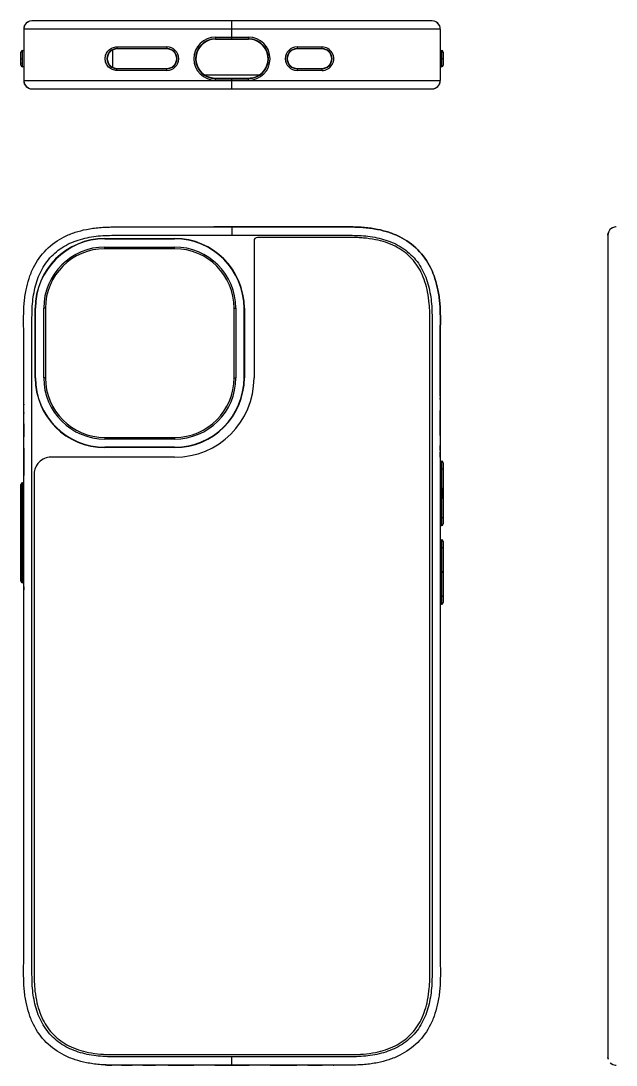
# Model space of a CAD drawing. Header units: millimetres. Extents: x 460 to 680, y 366 to 554.
# Drawn here: x 459.8 to 567.1, y 365.9 to 554.2 of the extents above; entities that cross this region are included whole.
import ezdxf

# ---------------------------------------------------------------- set-up
doc = ezdxf.new("R2010")
doc.units = ezdxf.units.MM
doc.header["$LTSCALE"] = 65.395
doc.layers.get('0').update_dxf_attribs({"linetype": 'CONTINUOUS'})

msp = doc.modelspace()

# ---------------------------------------------------------------- linework, layer by layer
at = {"color": 7, "linetype": 'Continuous'}
for p, q in [((461.17, 554.01), (460.99, 553.89)), ((461.82, 554.18), (461.4, 554.1)), ((533.94, 554.18), (461.82, 554.18)), ((461.82, 554.18), (461.82, 554.18)), ((497.88, 550.94), (497.88, 554.18)), ((534.33, 554.1), (533.94, 554.18)), ((534.42, 554.09), (534.37, 554.1)), ((534.96, 553.78), (534.84, 553.85)), ((535.29, 553.33), (535.01, 553.72)), ((460.32, 552.68), (460.32, 543.42)), ((535.45, 552.68), (460.32, 552.68)), ((460.45, 553.26), (460.33, 552.79)), ((535.31, 553.28), (535.29, 553.33)), ((535.44, 552.79), (535.39, 552.98)), ((535.44, 552.68), (535.44, 552.79)), ((535.45, 543.42), (535.45, 552.68)), ((494.88, 551.24), (494.88, 550.86)), ((494.88, 551.24), (500.88, 551.24)), ((494.88, 550.94), (500.88, 550.94)), ((494.88, 550.86), (500.88, 550.86)), ((500.88, 551.24), (500.88, 550.86)), ((459.82, 547.36), (459.82, 548.51)), ((459.82, 548.06), (459.82, 548.29)), ((460.1, 548.81), (460.32, 548.82)), ((460.1, 545.92), (460.1, 548.81)), ((476.35, 548.92), (476.35, 545.8)), ((477.14, 549.49), (486.16, 549.49)), ((477.14, 549.11), (477.14, 549.19)), ((486.16, 549.11), (477.14, 549.11)), ((486.16, 549.49), (486.16, 549.11)), ((509.6, 549.49), (514.11, 549.49)), ((509.6, 549.49), (509.6, 549.11)), ((509.6, 549.19), (514.11, 549.19)), ((514.11, 549.11), (509.6, 549.11)), ((514.11, 549.11), (514.11, 549.49)), ((535.45, 548.85), (535.66, 548.84)), ((535.66, 548.84), (535.66, 545.89)), ((535.95, 548.54), (535.95, 547.36)), ((535.95, 548.48), (535.95, 548.54)), ((535.95, 548.48), (535.95, 548.54)), ((459.82, 546.22), (459.82, 547.36)), ((459.82, 546.61), (459.82, 546.51)), ((535.95, 547.36), (535.66, 547.36)), ((535.95, 547.36), (535.95, 546.19)), ((535.95, 546.24), (535.95, 546.19)), ((460.32, 545.91), (460.1, 545.92)), ((477.14, 545.61), (477.14, 545.54)), ((477.14, 545.61), (486.16, 545.61)), ((486.16, 545.24), (477.14, 545.24)), ((486.16, 545.24), (486.16, 545.61)), ((492.91, 544.47), (502.85, 544.47)), ((509.6, 545.61), (514.11, 545.61)), ((509.6, 545.61), (509.6, 545.24)), ((514.11, 545.54), (509.6, 545.54)), ((514.11, 545.24), (509.6, 545.24)), ((514.11, 545.24), (514.11, 545.61)), ((535.66, 545.89), (535.45, 545.88)), ((460.32, 543.42), (460.33, 543.3)), ((460.32, 543.42), (535.45, 543.42)), ((460.33, 543.3), (460.35, 543.22)), ((460.38, 543.11), (460.47, 542.76)), ((460.47, 542.76), (460.76, 542.38)), ((460.8, 542.32), (460.89, 542.26)), ((494.88, 543.49), (494.88, 543.87)), ((494.88, 543.87), (500.88, 543.87)), ((500.88, 543.79), (494.88, 543.79)), ((500.88, 543.49), (494.88, 543.49)), ((497.88, 541.92), (497.88, 543.79)), ((500.88, 543.49), (500.88, 543.87)), ((535.31, 542.83), (535.37, 543.06)), ((535.39, 543.11), (535.42, 543.22)), ((460.99, 542.2), (461.27, 542.02)), ((461.27, 542.02), (461.35, 542.01)), ((461.4, 542), (461.82, 541.92)), ((461.82, 541.92), (533.94, 541.92)), ((533.94, 541.92), (534.49, 542.02)), ((534.49, 542.02), (534.87, 542.26)), ((497.88, 517.01), (494.63, 517.01)), ((497.88, 517.01), (497.88, 515.51)), ((501.11, 517.01), (497.88, 517.01)), ((565.74, 516.06), (565.63, 515.51)), ((566.03, 516.53), (565.74, 516.06)), ((566.48, 516.86), (566.03, 516.53)), ((474.97, 514.86), (474.97, 514.93)), ((474.97, 514.93), (487.54, 514.93)), ((474.97, 514.86), (487.54, 514.86)), ((487.54, 514.86), (487.54, 514.93)), ((501.85, 514.51), (501.85, 489.8)), ((565.63, 515.51), (565.64, 515.6)), ((565.63, 515.51), (565.63, 367.38)), ((565.72, 515.93), (565.64, 515.6)), ((565.64, 515.64), (565.69, 515.9)), ((474.97, 513.08), (474.97, 513.38)), ((474.97, 513.38), (487.54, 513.38)), ((487.54, 513.08), (474.97, 513.08)), ((487.54, 513.08), (487.54, 513.38)), ((462.4, 489.8), (462.4, 502.36)), ((462.47, 502.36), (462.4, 502.36)), ((462.47, 489.8), (462.47, 502.36)), ((463.94, 489.8), (463.94, 502.36)), ((464.24, 502.36), (463.94, 502.36)), ((464.24, 502.36), (464.24, 489.8)), ((498.26, 489.8), (498.26, 502.36)), ((498.26, 502.36), (498.56, 502.36)), ((498.56, 502.36), (498.56, 489.8)), ((500.04, 502.36), (500.04, 489.8)), ((500.04, 502.36), (500.11, 502.36)), ((500.11, 502.36), (500.11, 489.8)), ((462.4, 489.8), (462.47, 489.8)), ((464.24, 489.8), (463.94, 489.8)), ((498.26, 489.8), (498.56, 489.8)), ((500.04, 489.8), (500.11, 489.8)), ((535.44, 488.02), (535.44, 488.71)), ((535.44, 488), (535.44, 488.01)), ((535.44, 486.54), (535.44, 488)), ((535.44, 486.5), (535.44, 486.54)), ((535.44, 485.93), (535.44, 486.19)), ((460.32, 485.09), (460.32, 484.95)), ((460.32, 485), (460.32, 485.05)), ((460.32, 483.52), (460.32, 483.78)), ((460.32, 483.54), (460.32, 483.52)), ((460.32, 483.4), (460.32, 483.52)), ((460.32, 483.52), (460.32, 483.5)), ((460.32, 483.41), (460.32, 483.37)), ((460.32, 483.38), (460.32, 483.4)), ((535.44, 483.52), (535.44, 483.92)), ((535.44, 481.25), (535.44, 483.52)), ((460.32, 481.49), (460.32, 481.09)), ((460.32, 481.09), (460.32, 479.19)), ((535.44, 479.39), (535.44, 481.25)), ((474.97, 479.08), (474.97, 478.78)), ((474.97, 479.08), (487.54, 479.08)), ((487.54, 478.78), (474.97, 478.78)), ((487.54, 479.08), (487.54, 478.78)), ((460.32, 477.11), (460.32, 476.44)), ((460.32, 476.76), (460.32, 476.92)), ((460.32, 476.64), (460.32, 476.76)), ((460.32, 476.6), (460.32, 476.64)), ((460.32, 476.4), (460.32, 476.6)), ((460.32, 476.55), (460.32, 476.4)), ((460.32, 476.4), (460.32, 472.17)), ((474.97, 477.3), (474.97, 477.23)), ((487.54, 477.3), (474.97, 477.3)), ((487.54, 477.23), (474.97, 477.23)), ((487.54, 477.3), (487.54, 477.23)), ((535.44, 476.72), (535.44, 477.58)), ((535.44, 477.4), (535.44, 477.14)), ((535.44, 477.14), (535.44, 477.02)), ((535.44, 477.02), (535.44, 476.92)), ((535.44, 476.7), (535.44, 476.18)), ((535.44, 476.18), (535.44, 476.4)), ((487.54, 475.49), (465.22, 475.49)), ((535.44, 476.18), (535.44, 476.28)), ((535.44, 476.16), (535.44, 476.18)), ((535.44, 476.16), (535.44, 476.18)), ((535.44, 476.04), (535.44, 476.16)), ((535.44, 475.52), (535.44, 476.04)), ((535.44, 476.02), (535.44, 476.04)), ((535.44, 474.81), (535.66, 474.8)), ((535.66, 474.8), (535.66, 473.32)), ((535.95, 473.32), (535.44, 473.32)), ((535.66, 473.32), (535.66, 469.13)), ((535.95, 474.5), (535.95, 474.44)), ((535.95, 474.5), (535.95, 473.32)), ((535.95, 474.44), (535.95, 473.32)), ((535.95, 473.32), (535.95, 469.13)), ((535.95, 473.32), (535.95, 469.98)), ((460.32, 470.9), (460.1, 470.89)), ((460.1, 469.45), (460.1, 470.89)), ((459.82, 470.53), (459.82, 470.59)), ((459.82, 470.59), (459.82, 469.45)), ((459.82, 469.45), (459.82, 470.53)), ((459.82, 469.45), (460.32, 469.45)), ((459.82, 462.88), (459.82, 469.45)), ((459.82, 469.45), (459.82, 462.88)), ((460.1, 462.88), (460.1, 469.45)), ((535.66, 469.13), (535.66, 468.98)), ((535.66, 468.98), (535.66, 468.83)), ((535.95, 467.98), (535.95, 469.98)), ((535.95, 469.13), (535.95, 468.98)), ((535.95, 468.98), (535.95, 468.83)), ((535.66, 468.83), (535.66, 464.64)), ((535.95, 468.83), (535.95, 464.64)), ((535.95, 467.98), (535.95, 464.64)), ((535.44, 464.64), (535.95, 464.64)), ((535.66, 464.64), (535.66, 463.17)), ((535.95, 464.64), (535.95, 463.52)), ((535.95, 464.64), (535.95, 463.47)), ((535.95, 463.52), (535.95, 463.47)), ((459.82, 462.88), (459.82, 460.88)), ((459.82, 462.58), (459.82, 462.88)), ((459.82, 461.18), (459.82, 462.58)), ((460.1, 460.88), (460.1, 462.88)), ((535.44, 463.15), (535.66, 463.17)), ((535.44, 463.14), (535.44, 461.94)), ((535.44, 461.94), (535.44, 461.84)), ((535.44, 461.84), (535.44, 460.64)), ((459.82, 460.88), (459.82, 461.18)), ((459.82, 454.31), (459.82, 460.88)), ((459.82, 460.88), (459.82, 454.31)), ((460.1, 454.31), (460.1, 460.88)), ((535.44, 460.63), (535.66, 460.62)), ((535.66, 460.62), (535.66, 459.14)), ((535.95, 460.32), (535.95, 460.26)), ((535.95, 460.32), (535.95, 459.14)), ((535.95, 460.26), (535.95, 459.14)), ((535.95, 459.14), (535.44, 459.14)), ((535.66, 459.14), (535.66, 454.95)), ((535.95, 459.14), (535.95, 454.95)), ((535.95, 459.14), (535.95, 454.95)), ((459.82, 454.31), (460.32, 454.31)), ((459.82, 453.22), (459.82, 454.31)), ((459.82, 454.31), (459.82, 453.17)), ((460.1, 452.87), (460.1, 454.31)), ((535.66, 454.95), (535.66, 454.8)), ((535.66, 454.8), (535.66, 454.65)), ((535.66, 454.65), (535.66, 450.46)), ((535.95, 454.65), (535.95, 454.95)), ((535.95, 454.95), (535.95, 454.8)), ((535.95, 454.8), (535.95, 454.65)), ((535.95, 454.65), (535.95, 450.46)), ((535.95, 454.65), (535.95, 450.46)), ((459.82, 453.17), (459.82, 453.22)), ((460.32, 452.85), (460.1, 452.87)), ((460.32, 452.11), (460.32, 451.59)), ((535.44, 450.46), (535.95, 450.46)), ((535.66, 450.46), (535.66, 448.98)), ((535.95, 450.46), (535.95, 449.34)), ((535.95, 450.46), (535.95, 449.28)), ((535.44, 448.97), (535.66, 448.98)), ((535.95, 449.34), (535.95, 449.28)), ((497.88, 365.88), (497.88, 367.38)), ((565.64, 367.29), (565.72, 366.96)), ((565.69, 366.99), (565.64, 367.25)), ((475.11, 365.91), (475.01, 365.91)), ((476.05, 365.88), (476.11, 365.88)), ((476.11, 365.88), (476.13, 365.88)), ((476.13, 365.88), (476.23, 365.88)), ((479.14, 365.88), (479.28, 365.88)), ((479.28, 365.88), (479.7, 365.88)), ((479.36, 365.88), (479.66, 365.88)), ((479.66, 365.88), (479.86, 365.88)), ((483.91, 365.88), (481.79, 365.88)), ((481.82, 365.88), (483.91, 365.88)), ((483.91, 365.88), (484.07, 365.88)), ((486.36, 365.88), (488.29, 365.88)), ((486.76, 365.88), (486.36, 365.88)), ((486.38, 365.88), (488.29, 365.88)), ((486.97, 365.88), (486.76, 365.88)), ((487.36, 365.88), (486.97, 365.88)), ((487.65, 365.88), (487.36, 365.88)), ((487.86, 365.88), (487.65, 365.88)), ((488.07, 365.88), (487.86, 365.88)), ((488.29, 365.88), (491.01, 365.88)), ((494.79, 365.88), (494.88, 365.88)), ((494.88, 365.88), (494.79, 365.88)), ((494.8, 365.88), (494.88, 365.88)), ((494.88, 365.88), (500.88, 365.88)), ((500.99, 365.88), (500.88, 365.88)), ((500.88, 365.88), (500.99, 365.88)), ((500.88, 365.88), (500.98, 365.88)), ((504.13, 365.88), (503.81, 365.88)), ((504.75, 365.88), (507.48, 365.88)), ((507.48, 365.88), (509.49, 365.88)), ((507.48, 365.88), (509.54, 365.88)), ((507.69, 365.88), (507.58, 365.88)), ((507.9, 365.88), (507.69, 365.88)), ((508.11, 365.88), (507.9, 365.88)), ((508.4, 365.88), (508.11, 365.88)), ((508.78, 365.88), (508.4, 365.88)), ((509, 365.88), (508.78, 365.88)), ((509.49, 365.88), (509, 365.88)), ((511.53, 365.88), (512.09, 365.88)), ((511.55, 365.88), (512.11, 365.88)), ((512.09, 365.88), (511.77, 365.88)), ((512.61, 365.88), (512.09, 365.88)), ((512.09, 365.88), (514.11, 365.88)), ((516.13, 365.88), (516.02, 365.88)), ((516.23, 365.88), (516.13, 365.88)), ((516.15, 365.88), (516.23, 365.88))]:
    msp.add_line(p, q, dxfattribs=at)
for points in [[(567.13, 517.01), (567.02, 517.01), (566.48, 516.86)], [(566.09, 366.3), (566.53, 366.01), (567.04, 365.88), (567.13, 365.88)]]:
    msp.add_lwpolyline(points, dxfattribs=at)
for centre, radius, start, end in [((461.82, 552.68), 1.5, 90, 180), ((533.94, 552.68), 1.5, 0, 90), ((494.88, 547.36), 3.87, 90.002, 269.998), ((494.88, 547.36), 3.57, 90, 270), ((494.88, 547.36), 3.5, 90, 235.7999), ((500.88, 547.36), 3.87, 270.002, 89.998), ((500.88, 547.36), 3.57, 270, 90), ((500.88, 547.36), 3.5, 304.2001, 90), ((460.12, 548.51), 0.3, 93, 179.9869), ((477.15, 547.36), 1.82, 90.0483, 269.9517), ((477.14, 547.36), 1.75, 90, 270), ((486.16, 547.36), 2.12, 270.001, 89.999), ((486.16, 547.36), 1.82, 270, 90), ((486.16, 547.36), 1.75, 270, 90), ((509.6, 547.36), 2.12, 90.0011, 269.9989), ((509.6, 547.36), 1.82, 90, 270), ((509.6, 547.36), 1.75, 90, 270), ((514.11, 547.36), 2.12, 269.999, 90.001), ((514.11, 547.36), 1.82, 270, 90), ((514.11, 547.36), 1.75, 270, 90), ((535.65, 548.54), 0.3, 0.0135, 87), ((460.12, 546.22), 0.3, 180.0293, 267.0009), ((535.65, 546.19), 0.3, 272.9991, 359.9703), ((461.82, 543.42), 1.5, 180, 270), ((533.94, 543.42), 1.5, 270, 360), ((567.13, 515.51), 1.5, 163.4767, 176.7002), ((474.97, 502.36), 12.57, 90, 180), ((474.97, 502.36), 12.51, 90, 180), ((487.54, 502.36), 12.57, 0, 90), ((487.54, 502.36), 12.51, 0, 90), ((502.45, 514.51), 0.6, 90.0003, 180), ((474.97, 502.36), 11.03, 90, 180), ((474.97, 502.36), 10.73, 90, 180), ((487.54, 502.36), 11.03, 0, 90), ((487.54, 502.36), 10.73, 0, 90), ((474.97, 489.8), 12.57, 180, 270), ((474.97, 489.8), 12.51, 180, 270), ((474.97, 489.8), 11.03, 180, 270), ((474.97, 489.8), 10.73, 180, 270), ((487.54, 489.8), 14.31, 270, 360), ((487.54, 489.8), 12.57, 270, 360), ((487.54, 489.8), 12.51, 270, 360), ((487.54, 489.8), 11.03, 270, 360), ((487.54, 489.8), 10.73, 270, 360), ((465.22, 472.49), 3, 90, 180.0001), ((535.65, 474.5), 0.3, 0.006, 87.0003), ((460.12, 470.59), 0.3, 93.0001, 180.0015), ((535.65, 463.47), 0.3, 273.0001, 0.0015), ((535.65, 460.32), 0.3, 0.0061, 87.0003), ((460.12, 453.17), 0.3, 179.982, 267.0165), ((535.65, 449.28), 0.3, 273.0001, 0.0015), ((567.13, 367.38), 1.5, 183.3002, 196.5253), ((476.06, 388.03), 22.14, 267.5261, 267.8545), ((476.06, 388.86), 22.97, 267.9243, 268.4182), ((476.41, 399.85), 33.97, 268.1394, 269.4921), ((476.53, 405.37), 39.49, 268.4041, 268.746), ((476.48, 403.33), 37.45, 269.1579, 269.3137), ((476.54, 407.77), 41.89, 269.3146, 269.4877)]:
    msp.add_arc(centre, radius, start, end, dxfattribs=at)
for points, knots in [([(477.14, 545.24), (476.87, 545.24), (476.31, 545.35), (475.6, 545.82), (475.12, 546.53), (474.95, 547.36), (475.12, 548.2), (475.6, 548.9), (476.31, 549.37), (476.87, 549.49), (477.14, 549.49)], [0, 0, 0, 0, 0.125054, 0.25007, 0.375087, 0.500095, 0.625105, 0.750121, 0.875107, 1, 1, 1, 1]), ([(477.14, 549.49), (477.14, 549.45), (477.14, 549.35), (477.15, 549.25), (477.14, 549.19)], [0, 0, 0, 0, 0.370616, 1, 1, 1, 1]), ([(459.82, 547.36), (459.82, 547.36), (459.83, 547.36), (459.84, 547.36), (459.87, 547.36), (459.92, 547.36), (460, 547.36), (460.07, 547.36), (460.1, 547.36)], [0, 0, 0, 0, 0.019147, 0.075286, 0.16646, 0.289702, 0.613924, 1, 1, 1, 1]), ([(477.14, 545.24), (477.14, 545.27), (477.14, 545.37), (477.15, 545.47), (477.14, 545.54)], [0, 0, 0, 0, 0.370613, 1, 1, 1, 1]), ([(492.91, 544.47), (493.06, 544.37), (493.66, 544.03), (494.36, 543.87), (494.88, 543.87)], [0, 0, 0, 0, 0.251911, 1, 1, 1, 1]), ([(500.88, 543.87), (501.06, 543.87), (501.75, 543.92), (502.42, 544.18), (502.85, 544.47)], [0, 0, 0, 0, 0.252208, 1, 1, 1, 1]), ([(497.88, 365.88), (496.09, 365.88), (492.5, 365.88), (487.12, 365.88), (482.63, 365.88), (479.49, 365.88), (477.69, 365.88), (476.41, 365.88), (475.18, 365.89), (473.6, 365.99), (471.73, 366.25), (469.58, 366.8), (467.04, 367.83), (464.24, 369.81), (462.27, 372.61), (461.24, 375.16), (460.69, 377.31), (460.43, 379.18), (460.33, 380.75), (460.31, 382.16), (460.32, 383.79), (460.32, 386.27), (460.32, 389.37), (460.32, 393.09), (460.32, 398.05), (460.32, 404.25), (460.32, 414.17), (460.32, 426.57), (460.32, 441.45), (460.32, 456.33), (460.32, 468.72), (460.32, 478.64), (460.32, 484.84), (460.32, 489.8), (460.32, 493.52), (460.32, 496.62), (460.32, 499.11), (460.31, 500.73), (460.33, 502.14), (460.43, 503.71), (460.69, 505.59), (461.24, 507.73), (462.27, 510.28), (464.24, 513.08), (467.04, 515.06), (469.58, 516.09), (471.73, 516.64), (473.6, 516.9), (475.18, 517), (476.41, 517.02), (477.69, 517.01), (479.49, 517.01), (482.63, 517.01), (487.12, 517.01), (492.5, 517.01), (496.09, 517.01), (497.88, 517.01)], [0, 0, 0, 0, 0.025201, 0.050402, 0.0756, 0.088207, 0.09449, 0.100847, 0.10624, 0.111755, 0.122886, 0.132652, 0.142621, 0.161072, 0.179526, 0.189496, 0.199265, 0.210394, 0.215911, 0.221297, 0.230069, 0.238758, 0.25618, 0.273594, 0.291011, 0.325842, 0.360674, 0.430337, 0.5, 0.569663, 0.639326, 0.674158, 0.708989, 0.726406, 0.74382, 0.761242, 0.769931, 0.778703, 0.784089, 0.789606, 0.800735, 0.810504, 0.820474, 0.838928, 0.857379, 0.867348, 0.877114, 0.888245, 0.89376, 0.899153, 0.90551, 0.911793, 0.9244, 0.949598, 0.974799, 1, 1, 1, 1]), ([(497.88, 517.01), (499.68, 517.01), (503.26, 517.01), (508.65, 517.01), (513.13, 517.01), (516.27, 517.01), (518.07, 517.01), (519.35, 517.02), (520.59, 517), (522.16, 516.9), (524.03, 516.64), (526.18, 516.09), (528.72, 515.06), (531.53, 513.08), (533.5, 510.28), (534.52, 507.73), (535.07, 505.59), (535.33, 503.71), (535.43, 502.14), (535.45, 500.73), (535.44, 499.11), (535.44, 496.62), (535.44, 493.52), (535.44, 489.8), (535.44, 484.84), (535.44, 478.64), (535.44, 468.72), (535.44, 456.33), (535.44, 441.45), (535.44, 426.57), (535.44, 414.17), (535.44, 404.25), (535.44, 398.05), (535.44, 393.09), (535.44, 389.37), (535.44, 386.27), (535.44, 383.79), (535.45, 382.16), (535.43, 380.75), (535.33, 379.18), (535.07, 377.31), (534.52, 375.16), (533.5, 372.61), (531.53, 369.81), (528.72, 367.83), (526.18, 366.8), (524.03, 366.25), (522.16, 365.99), (520.59, 365.89), (519.35, 365.88), (518.07, 365.88), (516.27, 365.88), (513.13, 365.88), (508.65, 365.88), (503.26, 365.88), (499.68, 365.88), (497.88, 365.88)], [0, 0, 0, 0, 0.025201, 0.050402, 0.0756, 0.088207, 0.09449, 0.100847, 0.10624, 0.111755, 0.122886, 0.132652, 0.142621, 0.161072, 0.179526, 0.189496, 0.199265, 0.210394, 0.215911, 0.221297, 0.230069, 0.238758, 0.25618, 0.273594, 0.291011, 0.325842, 0.360674, 0.430337, 0.5, 0.569663, 0.639326, 0.674158, 0.708989, 0.726406, 0.74382, 0.761242, 0.769931, 0.778703, 0.784089, 0.789606, 0.800735, 0.810504, 0.820474, 0.838928, 0.857379, 0.867348, 0.877114, 0.888245, 0.89376, 0.899153, 0.90551, 0.911793, 0.9244, 0.949598, 0.974799, 1, 1, 1, 1]), ([(535.44, 488.71), (535.44, 489.07), (535.44, 490.68), (535.44, 493.52), (535.44, 496.62), (535.44, 499.11), (535.45, 500.73), (535.43, 502.14), (535.33, 503.71), (535.07, 505.59), (534.52, 507.73), (533.5, 510.28), (531.53, 513.08), (528.72, 515.06), (526.18, 516.09), (524.03, 516.64), (522.16, 516.9), (520.59, 517), (519.35, 517.02), (518.07, 517.01), (516.27, 517.01), (513.13, 517.01), (508.65, 517.01), (504.34, 517.01), (501.82, 517.01), (501.11, 517.01)], [0, 0, 0, 0, 0.019465, 0.085519, 0.151602, 0.184561, 0.217836, 0.238263, 0.259189, 0.301406, 0.338458, 0.376277, 0.446274, 0.516263, 0.554075, 0.591121, 0.633342, 0.654259, 0.674715, 0.698828, 0.722662, 0.770479, 0.866061, 0.961652, 1, 1, 1, 1]), ([(497.88, 367.38), (495.7, 367.38), (491.34, 367.38), (485.89, 367.38), (481.53, 367.38), (478.81, 367.39), (476.63, 367.37), (474.45, 367.4), (471.74, 367.72), (468.59, 368.7), (465.8, 370.47), (463.71, 373.04), (462.66, 375.59), (462.16, 377.71), (461.93, 379.33), (461.82, 380.96), (461.82, 382.59), (461.82, 384.23), (461.82, 386.41), (461.82, 389.13), (461.82, 392.4), (461.82, 396.76), (461.82, 402.21), (461.82, 408.75), (461.82, 415.29), (461.82, 421.83), (461.82, 430.55), (461.82, 441.45), (461.82, 452.34), (461.82, 461.06), (461.82, 467.6), (461.82, 474.14), (461.82, 480.68), (461.82, 486.13), (461.82, 490.49), (461.82, 493.76), (461.82, 496.48), (461.82, 498.66), (461.82, 500.3), (461.82, 501.93), (461.93, 503.57), (462.16, 505.19), (462.66, 507.31), (463.71, 509.85), (465.8, 512.42), (468.59, 514.2), (471.74, 515.17), (474.45, 515.49), (476.63, 515.52), (478.81, 515.51), (481.53, 515.51), (485.89, 515.51), (491.34, 515.51), (495.7, 515.51), (497.88, 515.51)], [0, 0, 0, 0, 0.031261, 0.062522, 0.078153, 0.093783, 0.101598, 0.109414, 0.125032, 0.140641, 0.156229, 0.171805, 0.187396, 0.195209, 0.203022, 0.210836, 0.218651, 0.226466, 0.234282, 0.249912, 0.265543, 0.281173, 0.312434, 0.343695, 0.374956, 0.406217, 0.437478, 0.5, 0.562523, 0.593784, 0.625045, 0.656306, 0.687567, 0.718828, 0.734458, 0.750089, 0.765719, 0.773535, 0.78135, 0.789165, 0.796979, 0.804792, 0.812604, 0.828196, 0.843772, 0.85936, 0.874968, 0.890586, 0.898402, 0.906217, 0.921847, 0.937478, 0.968739, 1, 1, 1, 1]), ([(497.88, 515.51), (500.06, 515.51), (504.42, 515.51), (509.87, 515.51), (514.23, 515.51), (516.95, 515.51), (519.13, 515.52), (521.31, 515.49), (524.03, 515.17), (527.17, 514.2), (529.97, 512.42), (532.06, 509.85), (533.11, 507.31), (533.6, 505.19), (533.84, 503.57), (533.94, 501.93), (533.95, 500.3), (533.94, 498.66), (533.94, 496.48), (533.94, 493.76), (533.94, 490.49), (533.94, 486.13), (533.94, 480.68), (533.94, 474.14), (533.94, 467.6), (533.94, 461.06), (533.94, 452.34), (533.94, 441.45), (533.94, 430.55), (533.94, 421.83), (533.94, 415.29), (533.94, 408.75), (533.94, 402.21), (533.94, 396.76), (533.94, 392.4), (533.94, 389.13), (533.94, 386.41), (533.94, 384.23), (533.95, 382.59), (533.94, 380.96), (533.84, 379.33), (533.6, 377.71), (533.11, 375.58), (532.06, 373.04), (529.97, 370.47), (527.17, 368.7), (524.03, 367.72), (521.31, 367.4), (519.13, 367.37), (516.95, 367.39), (514.23, 367.38), (509.87, 367.38), (504.42, 367.38), (500.06, 367.38), (497.88, 367.38)], [0, 0, 0, 0, 0.031261, 0.062522, 0.078153, 0.093783, 0.101598, 0.109414, 0.125032, 0.140641, 0.156229, 0.171805, 0.187396, 0.195209, 0.203022, 0.210836, 0.218651, 0.226466, 0.234282, 0.249912, 0.265543, 0.281173, 0.312434, 0.343695, 0.374956, 0.406217, 0.437478, 0.5, 0.562523, 0.593784, 0.625045, 0.656306, 0.687567, 0.718828, 0.734458, 0.750089, 0.765719, 0.773535, 0.78135, 0.789165, 0.796979, 0.804792, 0.812604, 0.828196, 0.843772, 0.85936, 0.874968, 0.890586, 0.898402, 0.906217, 0.921847, 0.937478, 0.968739, 1, 1, 1, 1]), ([(497.88, 367.78), (499.68, 367.78), (503.26, 367.78), (508.65, 367.78), (513.14, 367.78), (516.27, 367.78), (518.07, 367.78), (519.36, 367.78), (520.52, 367.79), (521.96, 367.89), (523.68, 368.12), (525.59, 368.61), (527.8, 369.51), (530.16, 371.18), (531.82, 373.54), (532.71, 375.75), (533.2, 377.66), (533.44, 379.38), (533.53, 380.82), (533.55, 382.15), (533.54, 383.78), (533.54, 386.27), (533.54, 389.37), (533.54, 393.09), (533.54, 398.05), (533.54, 404.25), (533.54, 414.17), (533.54, 426.57), (533.54, 441.45), (533.54, 456.33), (533.54, 468.72), (533.54, 478.64), (533.54, 484.84), (533.54, 489.8), (533.54, 493.53), (533.54, 496.62), (533.54, 499.11), (533.55, 500.74), (533.53, 502.07), (533.44, 503.51), (533.2, 505.23), (532.71, 507.14), (531.82, 509.35), (530.16, 511.72), (527.8, 513.38), (525.59, 514.28), (523.68, 514.77), (521.96, 515.01), (520.52, 515.1), (519.36, 515.11), (518.07, 515.11), (516.27, 515.11), (513.14, 515.11), (508.65, 515.11), (504.79, 515.11), (502.72, 515.11), (502.45, 515.11)], [0, 0, 0, 0, 0.025751, 0.051503, 0.077252, 0.090134, 0.096555, 0.103051, 0.108561, 0.114196, 0.125571, 0.13555, 0.145737, 0.164592, 0.183448, 0.193637, 0.203618, 0.214991, 0.220629, 0.226132, 0.235096, 0.243975, 0.261778, 0.279572, 0.297369, 0.332961, 0.368554, 0.439739, 0.510925, 0.58211, 0.653295, 0.688888, 0.72448, 0.742277, 0.760072, 0.777874, 0.786754, 0.795718, 0.801221, 0.806858, 0.818231, 0.828213, 0.838401, 0.857258, 0.876112, 0.886299, 0.896279, 0.907653, 0.913288, 0.918799, 0.925295, 0.931716, 0.944597, 0.970346, 0.996098, 1, 1, 1, 1]), ([(462.22, 472.49), (462.22, 472.06), (462.22, 466.67), (462.22, 456.33), (462.22, 441.45), (462.22, 426.57), (462.22, 414.17), (462.22, 404.25), (462.22, 398.05), (462.22, 393.09), (462.22, 389.37), (462.22, 386.27), (462.22, 383.78), (462.21, 382.15), (462.23, 380.82), (462.32, 379.38), (462.56, 377.66), (463.05, 375.75), (463.95, 373.54), (465.61, 371.18), (467.97, 369.51), (470.17, 368.61), (472.09, 368.12), (473.8, 367.89), (475.25, 367.79), (476.41, 367.78), (477.69, 367.78), (479.5, 367.78), (482.63, 367.78), (487.12, 367.78), (492.5, 367.78), (496.09, 367.78), (497.88, 367.78)], [0, 0, 0, 0, 0.009324, 0.117271, 0.225219, 0.333166, 0.441114, 0.495087, 0.549061, 0.576048, 0.603033, 0.630029, 0.643494, 0.657087, 0.665432, 0.673981, 0.691227, 0.706364, 0.721813, 0.750408, 0.779, 0.794447, 0.809581, 0.826829, 0.835374, 0.843731, 0.853581, 0.863318, 0.882852, 0.921899, 0.96095, 1, 1, 1, 1]), ([(475.01, 365.91), (475.01, 365.91), (474.99, 365.91), (475.29, 365.9), (475.51, 365.89), (475.85, 365.89), (476.04, 365.88), (476.05, 365.88)], [0, 0, 0, 0, 0.006693, 0.138993, 0.468742, 0.955182, 1, 1, 1, 1]), ([(477.95, 365.88), (478.32, 365.88), (478.78, 365.88), (479.25, 365.88), (479.36, 365.88)], [0, 0, 0, 0, 0.775036, 1, 1, 1, 1])]:
    msp.add_open_spline(points, degree=3, knots=knots, dxfattribs=at)
for points in [[(477.14, 549.19), (480.15, 549.19), (483.16, 549.19), (486.16, 549.19)], [(486.16, 545.54), (483.16, 545.54), (480.15, 545.54), (477.14, 545.54)]]:
    msp.add_open_spline(points, degree=3, dxfattribs=at)

doc.saveas('drawing.dxf')
